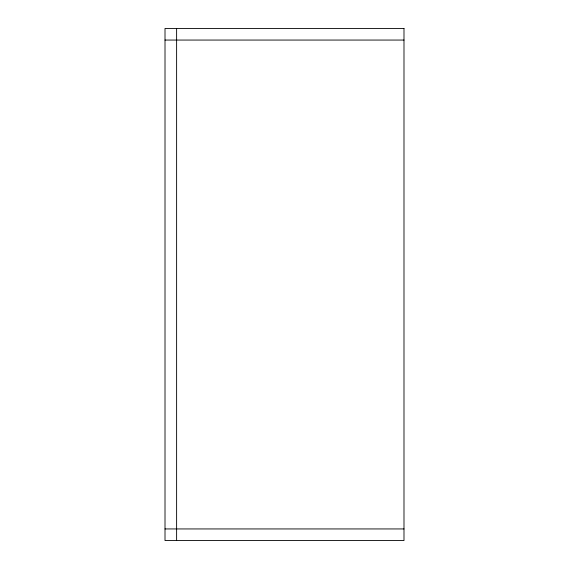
<?xml version="1.0" encoding="UTF-8"?>
<svg xmlns="http://www.w3.org/2000/svg" width="569" height="569" viewBox="0 0 569 569"><rect width="100%" height="100%" fill="white"/><g stroke="black" fill="none" stroke-linecap="round" stroke-linejoin="round"><path stroke-width="0.85" d="M165.01 40.058L403.99 40.058M165.01 528.942L403.99 528.942M176.618 28.45L176.618 540.55M403.99 28.45L165.01 28.45L165.01 540.55L403.99 540.55L403.99 28.45"/></g></svg>
